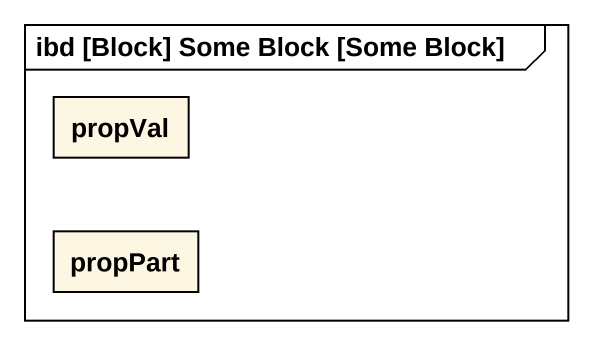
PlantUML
@startuml
mainframe ibd [Block] Some Block [Some Block]
rectangle propVal
rectangle propPart
@enduml
